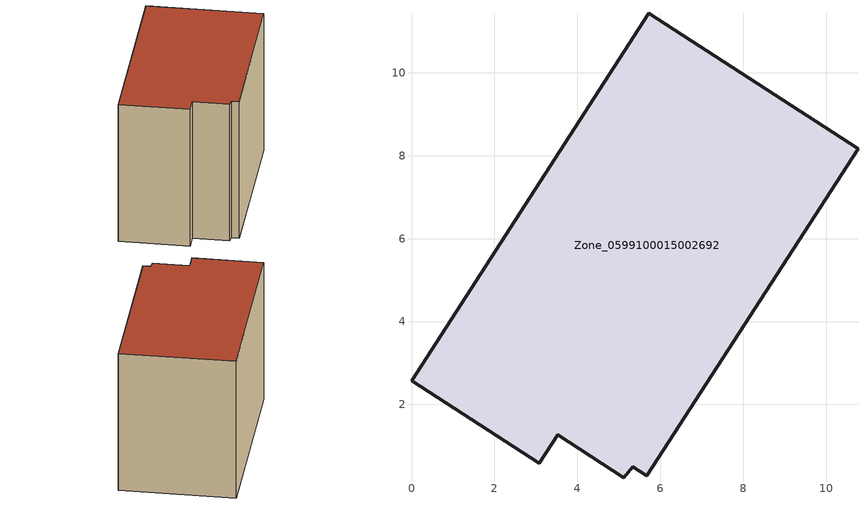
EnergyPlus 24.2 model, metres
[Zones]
Zone_0599100015002692
 floor ground (C_G): 5.73,11.43 10.77,8.16 5.67,0.28 5.34,0.5 5.12,0.24 3.53,1.27 3.08,0.58 0,2.57 z0.81
 wall outside (C_F): 10.77,8.16 5.73,11.43 0,2.57 3.08,0.58 3.53,1.27 5.12,0.24 5.34,0.5 5.67,0.28 10.77,8.16 z0.81:8.66
 roof outside (C_R): 5.67,0.28 10.77,8.16 5.73,11.43 0,2.57 3.08,0.58 3.53,1.27 5.12,0.24 5.34,0.5 z8.66
[BUILDING]
Pand.0599100015002692: North Axis=0; Terrain=City; Loads Convergence Tolerance Value=0.04; Temperature Convergence Tolerance Value=0.4; Solar Distribution=FullExterior; Maximum Number of Warmup Days=25; Minimum Number of Warmup Days=1
[Site:Location]
Rotterdam.The.Hague.AP_ZH_NLD Design_Conditions: Latitude=51.96; Longitude=4.45; Time Zone=1; Elevation=-4.5
[SITE:GROUNDTEMPERATURE:BUILDINGSURFACE]
18, 18, 18, 18, 18, 18, 18, 18, 18, 18, 18, 18
[MATERIAL] Thermal Absorptance=0.9; Solar Absorptance=0.7; Visible Absorptance=0.7
Name | Roughness | Thickness | Conductivity | Density | Specific Heat
G.TI.1965-1974 | MediumSmooth | 0.15 | 0.882353 | 540 | 1210
F.TI.1965-1974 | Rough | 0.3 | 0.697674 | 1920 | 840
R.TI.1965-1974 | MediumRough | 0.2 | 0.232558 | 1500 | 1000
[CONSTRUCTION]
C_G: G.TI.1965-1974
C_F: F.TI.1965-1974
C_R: R.TI.1965-1974
[ZONE]
Zone_0599100015002692: Type=1; Multiplier=1; Ceiling Height=Autocalculate; Volume=Autocalculate; Floor Area=autocalculate; Part of Total Floor Area=Yes
[ZONEINFILTRATION:DESIGNFLOWRATE]
Infil_Zone_0599100015002692: Zone or ZoneList or Space or SpaceList=Zone_0599100015002692; Schedule=AlwaysOn; Design Flow Rate Calculation Method=Flow/Area; Flow Rate per Floor Area=0.003; Constant Term Coefficient=1; Temperature Term Coefficient=0; Velocity Term Coefficient=0; Velocity Squared Term Coefficient=0
[HVACTEMPLATE:ZONE:IDEALLOADSAIRSYSTEM]
Zone_0599100015002692: Maximum Heating Supply Air Temperature=50; Minimum Cooling Supply Air Temperature=13; Maximum Heating Supply Air Humidity Ratio=0.0156; Minimum Cooling Supply Air Humidity Ratio=0.0077; Heating Limit=NoLimit; Cooling Limit=NoLimit; Dehumidification Control Type=ConstantSensibleHeatRatio; Cooling Sensible Heat Ratio=0.7; Dehumidification Setpoint=60; Humidification Control Type=None; Humidification Setpoint=30; Outdoor Air Method=None; Outdoor Air Flow Rate per Person=0.00944; Outdoor Air Flow Rate per Zone Floor Area=0; Outdoor Air Flow Rate per Zone=0; Demand Controlled Ventilation Type=None; Outdoor Air Economizer Type=NoEconomizer; Heat Recovery Type=None; Sensible Heat Recovery Effectiveness=0.7; Latent Heat Recovery Effectiveness=0.65
[ZONECONTROL:THERMOSTAT]
ThermostatControl_Zone_0599100015002692: Zone or ZoneList=Zone_0599100015002692; Control Type Schedule=DualSetpointControlType; Control 1=Thermostat_Zone_0599100015002692; Temperature Difference Between Cutout And Setpoint=0
[THERMOSTATSETPOINT:DUALSETPOINT]
Thermostat_Zone_0599100015002692: Heating Setpoint Temperature Schedule=HeatingSetpoint_Zone_0599100015002692; Cooling Setpoint Temperature Schedule=CoolingSetpoint_Zone_0599100015002692
[SCHEDULE:COMPACT]
HeatingSetpoint_Zone_0599100015002692: Through: 12/31, For: AllDays, Until: 24:00, 21
CoolingSetpoint_Zone_0599100015002692: Through: 12/31, For: AllDays, Until: 24:00, 24
DualSetpointControlType: Through: 12/31, For: AllDays, Until: 24:00, 4
AlwaysOn: Through: 12/31, For: AllDays, Until: 24:00, 1
